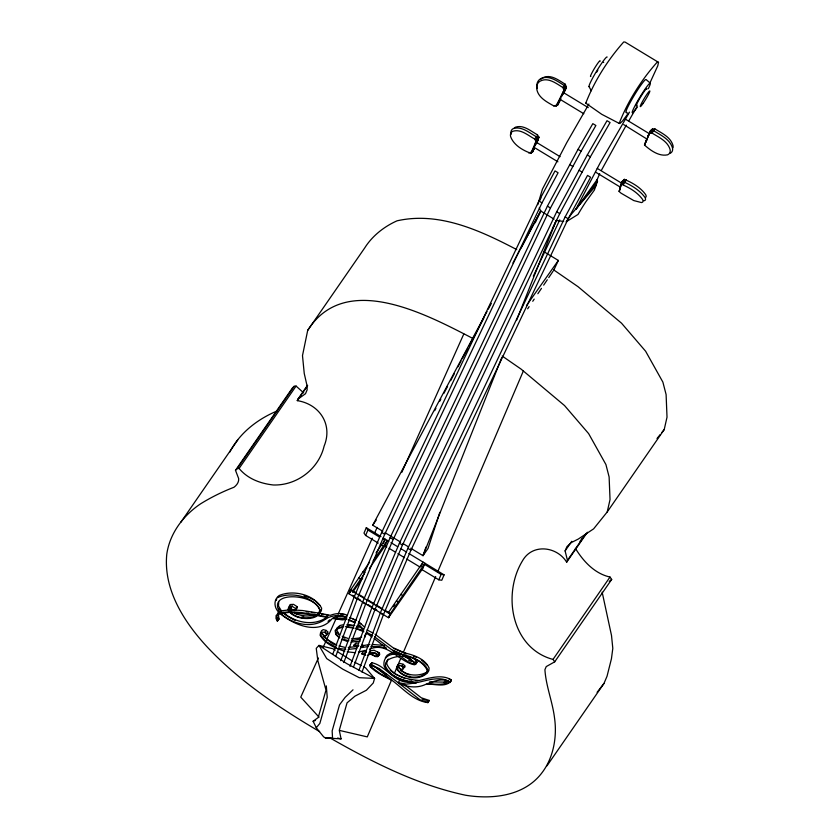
<?xml version="1.0" encoding="UTF-8"?>
<svg xmlns="http://www.w3.org/2000/svg" width="839" height="839" viewBox="0 0 839 839"><rect width="100%" height="100%" fill="white"/><g stroke="black" fill="none" stroke-linecap="round" stroke-linejoin="round"><path stroke-width="1.26" d="M290.116 605.968L291.227 609.796L302.585 610.53L318.442 613.036L319.963 611.243M387.062 660.922L386.748 663.953C392.096 676.119 407.188 679.496 419.217 680.471C429.211 678.237 441.765 673.895 451.235 679.842L451.351 680.639C446.023 688.095 433.91 683.586 426.191 684.142C417.444 688.515 407.355 687.309 398.798 683.177L419.951 699.778L427.963 702.61L429.159 700.408L421.304 697.807L404.136 684.446M528.633 152.897L532.692 151.754L534.223 147.245L530.898 153.296L535.995 141.34L534.569 138.959C527.993 135.404 520.83 128.713 512.755 131.293A12.858 6.974 34.7 0 0 510.657 136.778C513.846 145.252 522.938 150.422 530.898 153.296L532.692 151.754L534.936 145.567L537.453 134.796C530.877 131.241 523.714 124.55 515.628 127.129A12.858 6.974 34.7 0 0 514.076 128.419M278.307 614.001L279.02 619.046L277.227 620.965L276.01 618.563L276.104 615.511L280.855 610.981M337.121 628.81L336.932 630.425L339.082 634.169M583.797 113.726L560.358 99.526L560.693 98.257L556.11 106.008L563.955 90.234L562.812 87.466C556.205 83.491 548.014 76.842 539.98 81.205A12.858 9.512 37.1 0 0 536.656 88.399C537.726 97.376 546.692 101.886 553.667 105.85L556.11 106.008L557.631 105.011L563.955 90.234L565.255 84.236C558.648 80.261 550.457 73.601 542.424 77.975A12.858 9.512 37.1 0 0 541.019 79.139M628.296 113.349L622.517 121.005L619.906 123.543L619.182 123.396L601.752 114.314L585.769 103.145C594.411 80.943 607.866 59.789 623.744 41.95L625.097 42.086L658.51 62.338L657.786 65.788L649.9 82.988M619.182 123.396C627.813 101.194 641.279 80.041 657.147 62.201L658.51 62.338M516.73 249.592C480.296 230.568 439.143 211.323 397.025 220.825C384.073 226.614 372.254 235.916 364.671 247.998L307.693 330.388L302.491 355.61L304.242 373.449L307.001 385.531L307.147 389.841L305.501 393.722L297.887 399.196L297.268 400.643C319.323 404.083 333.104 424.251 324.106 446.159C318.694 469.074 296.765 485.708 273.336 484.984C260.384 483.558 247.578 478.775 239.094 468.445L237.164 468.676L235.486 470.301L238.675 478.618C239.021 482.236 236.703 485.225 233.934 487.281C222.377 491.748 211.176 497.265 200.636 503.799C183.426 515.293 169.803 533.258 166.793 554.097C163.165 589.911 184.57 622.8 208.051 647.886C240.269 681.834 279.492 707.969 319.607 731.618M620.472 186.95L619.182 191.502L620.996 193.148L633.76 200.563L641.436 202.566A12.858 3.964 32.9 0 0 642.538 199.399C637.399 192.236 629.093 187.422 621.196 184.171L619.182 191.502L622.328 181.339L624.31 179.357C632.207 182.608 640.524 187.422 645.652 194.585A12.858 3.964 32.9 0 1 645.778 197.238M364.661 637.147L365.175 634.808M366.538 632.847L364.661 637.231M276.314 600.472L276.744 598.553M330.398 738.163C372.873 762.389 417.392 784.937 465.519 795.225C492.451 799.64 524.302 796.138 541.889 772.876C553.604 757.638 557.222 736.611 554.516 717.869C552.502 701.572 545.948 686.092 544.92 669.679L546.241 666.586L554.705 661.824L553.016 659.423C511.538 648.369 501.995 594.494 522.456 560.871C532.408 543.074 557.138 546.472 566.671 562.193L567.458 560.358L565.108 550.929L566.965 546.588L571.275 542.592L578.27 539.068L593.624 528.853L607.226 511.947L610.037 499.562L609.114 476.94L605.905 464.502L588.632 433.616L564.532 405.562L521.092 369.108L502.183 356.04M607.226 511.947L664.215 429.558L667.015 417.182L666.103 394.55L662.883 382.112L645.621 351.237L621.51 323.172L578.081 286.718L553.541 269.78M278.737 601.689L278.506 606.062L281.39 610.802L289.298 609.88M511.161 134.261A13.141 7.131 34.7 0 1 513.332 128.556C521.931 125.944 529.482 133.023 536.478 136.799L538.009 139.305L534.936 145.567L537.002 142.578L538.879 137.177L537.453 134.796M650.005 132.688L650.676 130.506L652.48 128.944L654.934 128.912C661.74 133.181 670.55 136.977 672.983 145.409A12.858 6.974 34.7 0 1 673.025 147.674M439.814 512.388L428.016 548.486L423.024 555.691L410.722 548.234M537.421 88.567L536.908 86.396A13.141 9.732 37.1 0 1 540.368 78.897C548.926 74.398 557.547 81.488 564.563 85.683L565.801 88.588L561.794 96.034L566.409 87.004L565.255 84.236M425.971 547.049L423.024 555.691L501.712 357.697M537.002 142.578L538.879 137.177L536.478 136.799L534.569 138.959M537.799 204.674L542.434 189.153L566.745 142.661L588.894 104.046M332.726 654.357L354.1 597.095L381.661 532.471L538.953 201.014L555.019 170.904L558.082 172.761L542.004 202.87L384.723 534.317L357.162 598.941L335.789 656.213M340.739 660.713L362.563 602.224L390.135 537.6L547.416 206.153L578.04 149.352L592.827 123.648L595.879 125.493L581.102 151.209L550.468 207.999L393.187 539.456L365.626 604.08L343.801 662.558M350.02 666.334L371.845 607.845L399.406 543.221L556.687 211.774L587.321 154.974L607.016 120.701L610.079 122.546L590.373 156.82L559.739 213.62L402.458 545.077L374.897 609.701L353.523 666.963M358.935 670.246L380.308 612.973L407.869 548.349L565.15 216.902L587.541 175.393L590.593 177.249L568.213 218.759L410.921 550.206L383.36 614.83L361.987 672.091M629.502 112.122L600.147 162.913L575.837 209.404L597.19 179.515L597.494 181.371L594.369 190.096L585.758 201.947A24.876 2.307 -58.8 0 0 577.998 214.469L566.105 221.832L571.223 214.333L595.742 185.922L597.19 179.515L599.675 173.694M516.677 320.037L556.267 220.437L563.651 221.486M533.782 149.132L532.692 151.754L534.747 147.465M563.556 93.716L566.409 87.004L564.563 85.683L562.812 87.466M380.958 536.593L366.297 527.7L363.99 533.101L365.615 535.45L378.242 543.106M365.615 535.45L367.922 530.049L366.297 527.7M536.331 143.154L538.879 137.177M424.031 565.423L422.657 568.664L388.488 617.724L348.951 593.75L350.513 590.079L369.59 562.161M349.674 592.355L350.849 589.597L356.344 592.921M383.371 543.494L384.744 540.253L382.647 538.974M388.488 617.724L390.062 614.043L424.954 563.263M388.824 617.242L390.397 613.561L384.902 610.236M421.22 566.43L423.066 562.109L388.499 612.418M543.924 251.7L558.344 260.436L553.845 270.074M391.446 680.23L367.283 736.894L339.743 730.475M394.529 672.993L400.706 658.531M403.276 652.501L435.672 576.55M437.717 571.737L523.347 370.995M438.818 579.822L441.115 574.421L444.083 574.851L441.775 580.252L438.818 579.822L421.986 569.618L424.293 564.217L441.115 574.421M546.976 765.839L603.965 683.46L607.027 676.276L611.442 658.741L612.806 648.379L611.505 635.48L602.15 592.124M374.456 533.373L377.131 527.406M401.745 472.472L463.82 333.943M318.38 657.986L300.75 697.146L319.061 717.177M323.183 647.309L335.999 618.836M338.138 614.085L372.317 538.145M623.335 184.611L626.46 179.798M539.383 201.266L540.956 197.847M535.209 222.838L540.736 211.019L539.267 207.852M552.398 228.701L556.267 220.437M533.3 276.199L559.76 219.828M652.05 133.076C658.856 137.344 667.666 141.151 670.109 149.573A12.858 6.974 34.7 0 1 667.624 154.816C658.993 156.715 650.508 150.349 644.499 145.063L649.596 133.107L652.05 133.076L654.934 128.912M645.883 141.885L647.414 138.676M559.676 100.523L558.554 102.778L560.221 99.841M563.598 92.636L566.409 87.004M553.667 105.85L557.631 105.011L560.358 99.526M601.448 170.223L626.293 125.137M557.631 105.011L560.641 99.338M434.696 410.659L435.923 408.352M439.605 401.43L440.821 399.123M443.894 393.355L447.565 386.433M450.637 380.654L454.308 373.733M457.989 366.811L461.051 361.043M462.279 358.735L467.795 348.342M469.022 346.035L472.703 339.113M473.92 336.806L483.736 318.348M521.124 247.945L540.736 211.019L554.044 219.094M382.773 531.286L372.705 525.193L486.987 311.51M488.225 309.203L491.318 303.424M512.933 262.995L540.736 211.019M636.591 107.329L628.862 120.732M650.235 132.814L652.48 128.944L653.277 130.496C660.482 135.037 669.816 139.033 672.5 147.937A13.141 7.131 34.7 0 1 669.91 153.39M649.648 133.37L647.614 136.767L650.676 130.506L653.277 130.496L649.596 133.107L650.676 130.506L644.499 145.063L646.89 138.445L646.848 139.001L623.702 124.592M229.634 452.315C239.587 433.092 257.258 419.322 276.943 411.037M352.737 590.74L364.273 573.782M527.658 308.815L529.105 306.665M532.744 301.285L534.202 299.124M537.841 293.744L541.48 288.375M543.662 285.145L547.29 279.765M548.748 277.615L553.111 271.154M388.289 659.129L385.699 662.894L385.384 665.925C390.733 678.09 405.824 681.467 417.853 682.432C427.848 680.198 440.402 675.867 449.872 681.803L449.987 682.6M180.784 522.319L237.762 439.94M235.486 470.301L292.465 387.912L294.153 386.297L296.083 386.066L303.697 392.914M237.164 468.676L294.153 386.297M239.094 468.445L296.083 386.066M297.887 399.196L307.504 385.29M297.268 400.643L307.63 385.667M289.465 605.485L290.304 604.51L293.545 604.363L297.09 606.639L297.268 607.992L294.51 610.603L290.976 608.778L291.626 606.807L290.042 606.807L288.752 607.929L289.864 611.767L301.232 612.501L317.079 615.008L319.355 612.313L319.628 609.932C316.293 594.138 265.648 589.733 280.027 612.764L281.39 610.802M277.227 620.965L279.02 619.046M290.85 607.761L292.213 605.789M289.864 611.767L291.227 609.796M290.304 612.323L316.471 615.386C308.249 619.507 297.174 618.804 290.304 612.323L291.668 610.362M295.905 609.963L295.727 608.611L297.09 606.639M372.705 525.193L376.271 520.044M317.079 615.008L318.442 613.036M346.874 618.165C341.851 614.221 334.572 615.228 328.94 617.294L318.138 615.186L321.327 610.823L321.641 608.181C314.143 594.348 293.084 589.555 279.167 595.512C272.99 600.042 274.133 608.401 279.492 612.952M376.092 552.775L385.416 539.288M348.951 593.75L351.457 590.132M373.177 560.871L387.303 540.442L385.007 545.843L369.38 568.423M344.766 651.263C335.422 648.358 325.259 644.006 320.089 635.228L320.729 631.935L324.724 632.365L326.088 630.393L327.703 631.819L327.839 633.246L326.476 635.217L325.259 635.91L323.288 635.312L321.327 632.585L320.876 635.459L325.679 641.321L336.554 647.53M352.621 592.324L362.689 578.102M336.271 618.28L337.635 616.308L336.491 618.605L340.152 618.06L345.93 618.878L342.113 619.413L332.831 618.123C336.869 616.036 342.396 615.302 346.245 618.133L346.329 618.668M326.476 635.217L326.35 633.791L327.703 631.819M345.699 617.189L347.063 615.218C341.83 612.659 335.6 613.288 330.304 615.323L319.491 613.215M357.225 645.621L353.754 645.401L355.977 642.915L357.823 643.052M353.964 645.747L355.851 643.723M361.064 646.859L362.102 647.488L363.455 645.516L369.852 644.541M393.449 606.67L394.896 604.573M365.668 655.259L361.703 653.791L363.067 651.819L366.507 652.165M427.963 702.61C413.847 701.037 403.465 688.924 392.715 680.859C384.839 676.737 376.386 672.962 370.062 666.565L369.747 665.243L372.002 662.768C386.978 665.977 395.526 685.253 412.138 681.887M369.747 665.243L372.002 662.768M378.032 654.934L379.385 652.973L374.026 650.215L370.712 650.802L369.349 652.763L374.425 652.595L378.032 654.934L378.284 656.203L375.935 656.696L370.523 654.147L367.566 655.207M370.733 666.753L370.88 665.254L375.568 667.225L391.624 679.926L380.633 673.937L370.733 666.753L372.097 664.792L386.758 674.713M377.498 656.79L379.648 654.231L379.385 652.973M378.284 656.203L379.648 654.231M404.807 652.973C413.984 655.102 425.006 658.741 429.107 668.001L428.865 670.644C422.416 681.834 402.028 679.055 396.428 668.284L397.298 665.736L400.172 665.526L401.797 666.25L403.16 664.278L404.681 665.61L404.818 666.921L402.07 669.616L398.714 667.959L398.64 666.239L397.298 667.078L397.193 668.568C402.447 678.174 419.542 680.209 426.799 672.238L427.02 669.858C420.266 656.738 399.71 652.438 387.534 660.199M403.465 668.893L403.318 667.582L404.681 665.61M370.639 664.729L379.155 668.536L398.137 682.61L399.5 680.649M369.496 649.166C387.639 641.353 398.179 661.363 414.33 664.792L415.609 664.362L415.326 663.177L416.689 661.205L413.228 657.975M415.609 664.362L416.973 662.391L416.689 661.205M427.796 702.379L429.159 700.408M449.872 681.803L451.235 679.842M565.108 550.929L571.768 541.302M580.011 541.428L582.235 538.219M567.458 560.358L585.958 533.604M566.671 562.193L587.394 532.241M553.016 659.423L610.005 577.043C594.62 573.635 583.283 561.291 575.407 548.36M554.705 661.824L611.683 579.434L610.005 577.043M307.693 330.388C344.693 271.752 423.863 313.209 469.169 336.523L472.493 338.264M526.483 305.595L558.344 260.436M385.342 657.786L387.125 655.29L390.03 653.56L394.047 652.606M603.965 683.46L597.106 692.301M336.491 628.474L339.984 625.495L343.046 624.793M318.138 615.186L319.963 612.785L320.278 610.142C312.779 596.309 291.72 591.526 277.803 597.483M575.837 209.404L597.494 181.371M657.01 438.514L660.209 434.539M661.814 432.546L664.215 429.558M277.468 613.54L278.674 612.071M622.286 182.682L620.409 185.985L622.328 181.339C630.708 184.821 639.517 189.908 645.013 197.469A13.141 4.048 32.9 0 1 643.87 200.762M321.41 630.802L323.246 629.617L326.088 630.393M363.423 666.743L365.615 667.875L374.572 678.436L373.292 682.956L366.402 690.235L354.928 696.171L347.052 702.851L339.281 730.308L341.074 738.876L325.396 737.932L323.623 736.852L316.261 727.728L319.848 723.428L327.231 697.335L326.308 685.893M397.906 664.656L399.951 663.397L403.16 664.278M535.995 141.34L538.009 139.305M353.009 689.826L345.165 697.324L339.543 704.802L332.16 730.895L332.548 738.247L325.396 737.932M563.955 90.234L565.801 88.588L563.724 92.762L588.275 107.644M450.564 681.331L451.351 680.639M328.028 621.321L329.895 619.769M609.229 581.406L611.683 579.434M316.261 727.728L313.115 721.246L318.222 717.534L325.993 690.088L317.876 660.828L316.24 648.369L318.977 645.401L333.052 648.778L335.201 650.194M621.196 184.171L624.604 181.822L624.31 179.357L622.653 182.535L622.328 181.339L621.804 183.28L597.242 168.398M425.247 674.042L427.491 672.584L427.743 669.973C423.842 657.031 381.357 643.796 384.042 665.809A14.221 7.719 34.7 0 0 388.835 672.322C396.438 679.034 406.59 682.097 416.553 682.852L406.296 684.142L398.137 682.61M426.862 672.091C418.273 677.104 403.695 676.056 398.556 666.596M353.754 645.401L354.614 644.876L358.788 645.715M326.623 633.948L327.839 633.246M327.105 617.032C313.765 626.964 294.73 622.548 282.932 612.271M403.433 667.645L404.818 666.921M314.782 614.641C308.312 617.001 300.666 616.214 294.688 612.774M361.693 636.99L358.861 638.091L351.426 638.836M360.33 638.961L351.352 640.765M360.267 641.059L350.954 642.108M313.115 721.246L315.485 720.418M415.683 662.831L416.973 662.391M358.484 652.144L365.29 650.361L365.93 650.854M342.385 627.194L337.068 629.04L335.757 630.771L336.271 634.274L339.785 637.713M280.027 612.764L289.224 611.778L288.029 609.376L288.941 606.482L292.182 606.335L295.727 608.611M358.075 646.533L348.279 647.383M362.102 647.488L368.489 646.502M356.711 648.495L348.143 649.376M448.508 681.383L442.94 682.086L429.547 681.908M443.873 682.506L446.358 682.201M343.665 626.66L338.62 627.467L335.139 630.446L335.736 634.42L339.187 637.766M372.327 644.457L384.377 645.464M370.964 646.429L380.686 646.879L386.506 648.243L374.089 638.448M365.143 654.137L361.703 653.791M355.212 652.711L347.283 651.798M426.946 700.628L429.327 700.649M345.71 649.323L339.931 648.61M336.491 618.605L346.413 619.36L342.312 619.895L332.317 618.479C318.747 635.595 293.818 624.94 280.09 613.582L276.943 615.973L277.657 621.017M340.718 614.305L344.158 614.536M347 624.604L354.761 625.548M345.637 626.565L353.397 627.509M347.755 625.107L352.191 625.516M346.392 627.079L354.11 628.17M342.564 616.204L344.672 616.424M415.41 680.576L417.916 680.88M348.856 640.65L343.004 639.308M306.298 611.694L308.804 612.051M311.311 612.407L315.065 612.942M335.453 616.371L337.981 616.822M321.316 614.106L323.697 614.547M326.067 614.977L328.448 615.417M585.769 103.145L586.492 103.291M344.64 647.299L339.04 645.925M301.505 615.816L303.718 616.266M409.317 679.59L411.634 680.125M337.593 738.037L341.074 738.876M356.995 626.083L360.371 627.079M355.642 628.054L363.549 630.876L358.798 625.16M347.786 638.374L342.218 636.277M409.893 674.902L406.233 673.78L400.476 670.34M422.185 699.097L425.761 700.24M356.565 626.429L358.735 627.142M356.292 628.757L363.811 631.757M304.064 595.889L309.245 597.62M348.091 619.843L355.086 622.821M347.199 641.447L341.798 639.308M413.459 656.276L416.48 657.315M404.765 678.394L395.62 674.336L390.198 670.351M349.79 617.494L356.554 620.461M348.437 619.465L355.191 622.433M393.984 648.516L405.709 653.801M408.614 660.251L411.687 661.593M336.775 645.065L327.042 639.36L322.239 633.487M448.55 678.604L450.679 679.789M373.166 652.448L377.026 654.2M366.989 629.921L373.082 633.099M366.695 632.407L372.684 635.616M413.91 661.877L404.01 656.182M310.231 598.123L314.174 600.137M294.468 613.078L297.31 614.526M343.161 637.336L344.923 638.248M352.967 619.067L355.285 620.252M352.453 661.08L337.351 651.599M354.645 662.212L361.231 665.61M406.537 653.738L392.914 647.624L375.002 634.19M288.123 616.644L295.045 620.357M332.663 643.649L334.541 644.667M625.894 119.463L649.323 133.674M578.04 149.352L581.102 151.209M587.321 154.974L590.373 156.82M595.575 172.131L620.126 187.013M536.656 142.473L560.085 156.673M569.796 164.643L572.859 166.489M579.067 170.265L582.13 172.11M535.586 148.272L557.904 161.801M538.953 201.014L542.004 202.87M547.416 206.153L550.468 207.999M556.687 211.774L559.739 213.62M565.15 216.902L568.213 218.759M385.007 532.65L400.664 542.13M402.898 543.494L408.488 546.881M381.661 532.471L384.723 534.317M390.135 537.6L393.187 539.456M399.406 543.221L402.458 545.077M407.869 548.349L410.921 550.206M383.192 537.946L388.761 541.323M390.984 542.665L397.665 546.724M401.011 548.748L406.579 552.125M408.813 553.467L444.083 574.851M367.922 530.049L379.49 537.065M384.545 545.56L386.769 546.902M388.992 548.255L395.662 552.293M397.875 553.646L404.545 557.683M406.768 559.036L420.108 567.122M380.34 544.375L382.448 545.654M363.098 571.548L364.996 572.701M400.748 594.369L402.647 595.522M358.819 578.071L360.707 579.225M396.469 600.892L398.357 602.045M358.536 594.253L364.032 597.578M367.325 599.581L373.911 603.577M376.113 604.909L382.699 608.904M350.513 590.079L390.062 614.043M352.579 595.271L354.771 596.602M358.064 598.595L360.267 599.927M367.954 604.594L371.247 606.587M374.54 608.59L376.742 609.922M354.1 597.095L357.162 598.941M362.563 602.224L365.626 604.08M371.845 607.845L374.897 609.701M380.308 612.973L383.36 614.83M362.417 644.887L363.455 645.516M362.175 645.254L362.857 645.663M360.812 647.215L361.494 647.635M374.593 636.801L391.561 649.596L407.293 656.832L415.326 663.177M287.211 616.036L282.953 612.9M358.494 621.636L364.703 627.205M358.452 622.035L361.546 624.415M366.874 633.435L372.055 636.958M331.73 643.135L323.393 636.381M315.013 600.755L319.879 605.307M421.325 659.811L427.177 665.138M377.623 651.903L378.987 653.885M646.659 80.041L650.319 83.208M359.134 624.95L363.339 629.177M401.797 666.25L403.318 667.582M324.724 632.365L326.35 633.791M277.866 618.144L278.59 618.993M337.1 632.449L338.851 634.546M278.831 608.485L280.184 610.152M589.03 86.616L591.275 90.727M289.791 608.212L290.588 609.817M415.955 661.059L416.28 662.023M589.576 86.532A17.367 1.615 -58.8 0 1 596.015 72.154A17.367 1.615 -58.8 0 1 607.153 57.042M590.782 76.454A9.219 0.86 -58.8 0 1 594.82 67.791A9.219 0.86 -58.8 0 1 600.074 61.289M596.498 72.458A10.204 0.944 -58.8 0 1 597.85 70.182M603.388 62.495A10.204 0.944 -58.8 0 1 603.713 62.443M637.2 105.295A10.204 0.944 -58.8 0 1 640.325 97.481A10.204 0.944 -58.8 0 1 646.827 89.154M637.504 106.784A17.367 1.615 -58.8 0 1 633.319 109.175A17.367 1.615 -58.8 0 1 646.397 87.246A17.367 1.615 -58.8 0 1 648.306 88.682M626.513 112.311A19.245 1.783 -58.8 0 1 633.655 96.38A19.245 1.783 -58.8 0 1 645.999 79.632M627.173 112.72A19.245 1.783 -58.8 0 1 626.576 112.814M377.623 655.857L375.673 656.171L370.901 653.875L373.869 653.12L376.26 653.875L377.623 655.857M325.742 618.993C312.024 629.187 292.423 624.279 280.604 613.414L289.707 612.344C294.877 617.389 302.418 618.983 309.413 618.416A36.108 19.591 34.7 0 0 317.582 615.627L328.269 617.609L325.742 618.993M449.379 682.233C442.478 685.379 434.34 683.974 426.957 683.806C433.732 681.362 442.51 677.639 449.316 681.75L449.379 682.233M414.917 663.995L412.547 663.848L407.848 661.562L392.621 650.477C400.36 653.864 409.946 656.843 414.917 663.995M374.572 678.436L359.27 677.692L342.815 669.197L326.707 658.594L318.977 645.401L346.538 663.471L374.572 678.436M643.052 103.47A9.219 0.86 -58.8 0 0 649.858 90.948A9.219 0.86 -58.8 0 0 642.223 101.98A9.219 0.86 -58.8 0 0 643.052 103.47"/></g></svg>
